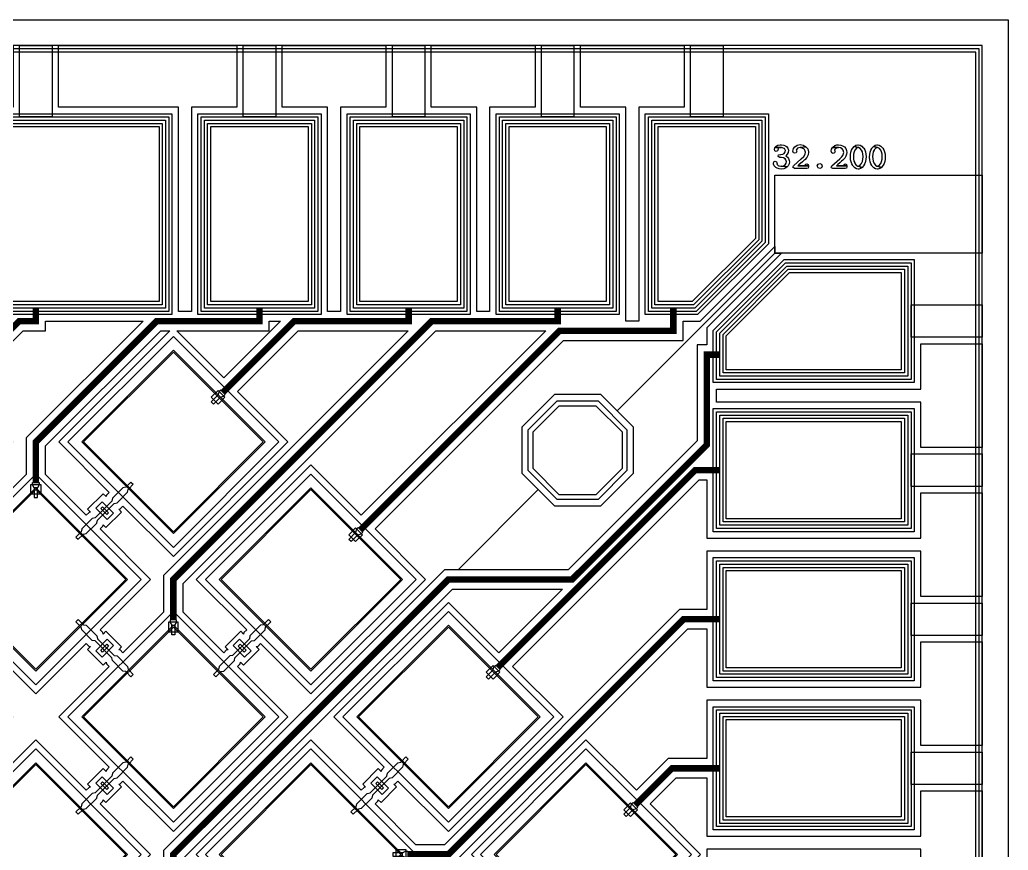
# Model space of a CAD drawing. Extents: x -87611 to 96139, y 77822 to 138139.
# Drawn here: x 7683 to 9208, y 124635 to 125916 of the extents above; entities that cross this region are included whole.
import ezdxf

# ---------------------------------------------------------------- set-up
doc = ezdxf.new("R2010")
doc.units = 0
doc.header["$MEASUREMENT"] = 0
doc.layers.get('0').update_dxf_attribs({"color": 6})
for name, color, linetype in [('L12D0 Etch', 190, 'Continuous'), ('L14D0 Au', 2, 'Continuous'), ('L15D0 PVIA', 7, 'Continuous'), ('L18D0 SU8', 7, 'Continuous'), ('L1D0 Plug', 200, 'Continuous'), ('L3D0 Base', 3, 'Continuous'), ('L4D0 Cntr', 1, 'Continuous'), ('L50D0 SiO2', 52, 'Continuous'), ('L7D0 DE', 42, 'Continuous'), ('L8D0 Wire', 5, 'Continuous'), ('L9D0 Cont', 30, 'Continuous')]:
    doc.layers.add(name, color=color, linetype=linetype)

# ---------------------------------------------------------------- blocks, each defined once
blk = doc.blocks.new('32PAD')
at = {"layer": 'L14D0 Au'}
blk.add_lwpolyline([(-80, 10), (-80, 290), (80, 290), (80, 10)], close=True, dxfattribs=at)
at = {"layer": 'L15D0 PVIA'}
blk.add_lwpolyline([(-75, 15), (-75, 285), (75, 285), (75, 15)], close=True, dxfattribs=at)
at = {"layer": 'L3D0 Base'}
for points in [[(-25, 300), (-25, 410), (25, 410), (25, 300)], [(-90, 0), (-90, 300), (90, 300), (90, 0)]]:
    blk.add_lwpolyline(points, close=True, dxfattribs=at)
at = {"layer": 'L4D0 Cntr'}
blk.add_lwpolyline([(-85, 5), (-85, 295), (85, 295), (85, 5)], close=True, dxfattribs=at)
at = {"layer": 'L8D0 Wire'}
blk.add_lwpolyline([(-95, -5), (-95, 305), (95, 305), (95, -5)], close=True, dxfattribs=at)
blk = doc.blocks.new('_32PADS')
at = {"layer": 'L14D0 Au'}
for points in [[(-195, 1060), (-195, 1340), (195, 1340), (195, 1060)], [(955, 1060), (955, 1340), (1115, 1340), (1115, 1160.533), (1014.467, 1060)], [(1060, 955), (1060, 1014.467), (1160.533, 1115), (1340, 1115), (1340, 955)]]:
    blk.add_lwpolyline(points, close=True, dxfattribs=at)
at = {"layer": 'L15D0 PVIA'}
for points in [[(-190, 1065), (-190, 1335), (190, 1335), (190, 1065)], [(960, 1065), (960, 1335), (1110, 1335), (1110, 1162.604), (1012.396, 1065)], [(1065, 960), (1065, 1012.396), (1162.604, 1110), (1335, 1110), (1335, 960)]]:
    blk.add_lwpolyline(points, close=True, dxfattribs=at)
at = {"layer": 'L3D0 Base'}
for points in [[(-25, 1350), (-25, 1460), (25, 1460), (25, 1350)], [(1010, 1350), (1010, 1460), (1060, 1460), (1060, 1350)], [(-205, 1050), (-205, 1350), (205, 1350), (205, 1050)], [(945, 1050), (945, 1350), (1125, 1350), (1125, 1156.391), (1018.609, 1050)], [(1050, 945), (1050, 1018.609), (1156.391, 1125), (1350, 1125), (1350, 945)], [(1350, 1010), (1350, 1060), (1460, 1060), (1460, 1010)]]:
    blk.add_lwpolyline(points, close=True, dxfattribs=at)
at = {"layer": 'L4D0 Cntr'}
for points in [[(-200, 1055), (-200, 1345), (200, 1345), (200, 1055)], [(950, 1055), (950, 1345), (1120, 1345), (1120, 1158.462), (1016.538, 1055)], [(1055, 950), (1055, 1016.538), (1158.462, 1120), (1345, 1120), (1345, 950)]]:
    blk.add_lwpolyline(points, close=True, dxfattribs=at)
at = {"layer": 'L8D0 Wire'}
for points in [[(-210, 1045), (-210, 1355), (210, 1355), (210, 1045)], [(940, 1045), (940, 1355), (1130, 1355), (1130, 1154.32), (1020.68, 1045)], [(1045, 940), (1045, 1020.68), (1154.32, 1130), (1355, 1130), (1355, 940)]]:
    blk.add_lwpolyline(points, close=True, dxfattribs=at)
for p in [(345, 1050), (575, 1050), (805, 1050)]:
    blk.add_blockref('32PAD', p)
at = {"rotation": 270}
for p in [(1050, 805), (1050, 575), (1050, 345)]:
    blk.add_blockref('32PAD', p, dxfattribs=at)
blk = doc.blocks.new('_PRBE_BTM')
at = {"layer": 'L1D0 Plug'}
blk.add_lwpolyline([(-25, -12.5), (-25, 12.5), (-11, 12.5), (-11, -12.5)], close=True, dxfattribs=at)
at = {"layer": 'L3D0 Base'}
for points in [[(-55, 2.5), (-45, 2.5), (-45, -2.5), (-55, -2.5)], [(-3.75, -5), (-8.75, -2.5), (-45, -2.5), (-45, 2.5), (-8.75, 2.5), (-3.75, 5), (0, 5), (0, -5)]]:
    blk.add_lwpolyline(points, close=True, dxfattribs=at)
at = {"layer": 'L9D0 Cont'}
blk.add_lwpolyline([(-20, -6.5), (-20, 6.5), (-16, 6.5), (-16, -6.5)], close=True, dxfattribs=at)
blk = doc.blocks.new('_32CONN_BTM')
at = {"layer": 'L1D0 Plug'}
blk.add_lwpolyline([(-7, -12.5), (-7, 12.5), (7, 12.5), (7, -12.5)], close=True, dxfattribs=at)
at = {"layer": 'L3D0 Base'}
for points in [[(-50, 2.5), (-60, 2.5), (-60, -2.5), (-50, -2.5)], [(-45, -5), (-48.75, -2.5), (-50, -2.5), (-50, 2.5), (-48.75, 2.5), (-45, 5), (-22, 5), (-18.25, 2.5), (18.25, 2.5), (22, 5), (45, 5), (48.75, 2.5), (50, 2.5), (50, -2.5), (48.75, -2.5), (45, -5), (22, -5), (18.25, -2.5), (-18.25, -2.5), (-22, -5)], [(50, 2.5), (60, 2.5), (60, -2.5), (50, -2.5)]]:
    blk.add_lwpolyline(points, close=True, dxfattribs=at)
at = {"layer": 'L9D0 Cont'}
blk.add_lwpolyline([(-2, -6.5), (-2, 6.5), (2, 6.5), (2, -6.5)], close=True, dxfattribs=at)
blk = doc.blocks.new('_32PRBE_TOP')
at = {"layer": 'L50D0 SiO2', "linetype": 'Continuous'}
blk.add_lwpolyline([(3.223, 7.5), (18.223, 7.5), (18.223, -7.5), (3.223, -7.5)], close=True, dxfattribs=at)
at = {"layer": 'L8D0 Wire'}
for points in [[(0, 5), (3.75, 5), (8.223, 2.5), (8.223, -2.5), (3.75, -5), (0, -5)], [(23.223, 2.5), (8.223, 2.5), (8.223, -2.5), (23.223, -2.5)]]:
    blk.add_lwpolyline(points, close=True, dxfattribs=at)
blk = doc.blocks.new('_32TRCE200')
at = {"layer": 'L14D0 Au'}
for points in [[(-930, 1050), (-930, 1365), (-1000, 1365), (-1000, 1460), (-840, 1460), (-840, 1365), (-910, 1365), (-910, 1050)], [(-289.9, 523.3), (-294.2, 527.5), (-296.5, 528), (-292, 532.5), (-316.1, 556.5), (-320.5, 552), (-321, 554.4), (-325.3, 558.6), (-247.5, 636.4), (-424.3, 813.2), (-502, 735.4), (-790, 1023.3), (-790, 1035), (-700, 1035), (-700, 1365), (-770, 1365), (-770, 1460), (-610, 1460), (-610, 1365), (-680, 1365), (-680, 1035), (-590, 1035), (-590, 993.1), (-227.1, 630.2), (-227.1, 586)], [(-134.3, 523.3), (-197.1, 586), (-197.1, 642.6), (-560, 1005.5), (-560, 1035), (-470, 1035), (-470, 1365), (-540, 1365), (-540, 1460), (-380, 1460), (-380, 1365), (-450, 1365), (-450, 1035), (-360, 1035), (-360, 975.2), (-311.1, 926.3), (-388.9, 848.5), (-212.1, 671.8), (-134.3, 749.5), (-130.1, 745.3), (-127.8, 744.8), (-132.2, 740.3), (-108.2, 716.3), (-103.7, 720.8), (-103.3, 718.4), (-99, 714.2), (-176.8, 636.4), (-99, 558.6), (-103.3, 554.4), (-103.7, 552), (-108.2, 556.5), (-132.2, 532.5), (-127.8, 528), (-130.1, 527.5)], [(-289.9, 947.5), (-330, 987.6), (-330, 1035), (-240, 1035), (-240, 1365), (-310, 1365), (-310, 1460), (-35, 1460), (-35, 1365), (-220, 1365), (-220, 1035), (-46.9, 1035), (-120.9, 961), (-126.2, 966.3), (-139.7, 952.8), (-212.1, 1025.3)], [(220, 1050), (220, 1365), (35, 1365), (35, 1460), (310, 1460), (310, 1365), (240, 1365), (240, 1050)], [(450, 1050), (450, 1365), (380, 1365), (380, 1460), (540, 1460), (540, 1365), (470, 1365), (470, 1050)], [(680, 1050), (680, 1365), (610, 1365), (610, 1460), (770, 1460), (770, 1365), (700, 1365), (700, 1050)], [(910, 1035), (910, 1365), (840, 1365), (840, 1460), (1000, 1460), (1000, 1365), (930, 1365), (930, 1035)], [(-651.4, 651.4), (-774.9, 774.9), (-749.7, 800.1), (-749.7, 871.3), (-800.1, 921.7), (-871.3, 921.7), (-896.5, 896.5), (-1140, 1140), (-1140, 1150.2), (-1024.8, 1035), (-998.3, 1035), (-998.3, 1020), (-850.3, 1020), (-651.4, 821.1)], [(0, 0), (-197.1, 197.1), (-161.8, 197.1), (0, 35.4), (176.8, 212.1), (99, 289.9), (103.3, 294.2), (103.7, 296.5), (108.2, 292), (132.2, 316.1), (127.8, 320.5), (130.1, 321), (134.3, 325.3), (212.1, 247.5), (388.9, 424.3), (311.1, 502), (315.4, 506.3), (315.9, 508.6), (320.3, 504.2), (344.4, 528.2), (339.9, 532.7), (342.2, 533.1), (346.5, 537.4), (424.3, 459.6), (601, 636.4), (523.3, 714.2), (814.1, 1005), (998.3, 1005), (998.3, 1035), (1024.8, 1035), (1140, 1150.2), (1140, 1140), (896.5, 896.5), (871.3, 921.7), (800.1, 921.7), (749.7, 871.3), (749.7, 800.1), (774.9, 774.9), (651.4, 651.4), (630.2, 651.4), (197.1, 218.3), (197.1, 197.1)], [(-77.8, 735.4), (-82, 739.7), (-84.4, 740.1), (-79.9, 744.6), (-103.9, 768.6), (-108.4, 764.2), (-108.9, 766.5), (-113.1, 770.7), (-35.4, 848.5), (-107.8, 921), (-94.4, 934.4), (-99.7, 939.7), (-19.4, 1020), (15, 1020), (15, 1035), (165.3, 1035), (-15, 854.7), (-15, 798.2)], [(289.9, 947.5), (217.4, 1020), (360, 1020), (360, 1035), (377.4, 1035)], [(77.8, 735.4), (15, 798.2), (15, 842.3), (192.7, 1020), (206.8, 1020), (35.4, 848.5), (113.1, 770.7), (108.9, 766.5), (108.4, 764.2), (103.9, 768.6), (79.9, 744.6), (84.4, 740.1), (82, 739.7)], [(134.3, 523.3), (130.1, 527.5), (127.8, 528), (132.2, 532.5), (108.2, 556.5), (103.7, 552), (103.3, 554.4), (99, 558.6), (176.8, 636.4), (99, 714.2), (103.3, 718.4), (103.7, 720.8), (108.2, 716.3), (132.2, 740.3), (127.8, 744.8), (130.1, 745.3), (134.3, 749.5), (212.1, 671.8), (388.9, 848.5), (311.1, 926.3), (404.8, 1020), (574.5, 1020), (197.1, 642.6), (197.1, 586)], [(289.9, 523.3), (227.1, 586), (227.1, 630.2), (616.9, 1020), (786.7, 1020), (502, 735.4), (424.3, 813.2), (247.5, 636.4), (325.3, 558.6), (321, 554.4), (320.5, 552), (316.1, 556.5), (292, 532.5), (296.5, 528), (294.2, 527.5)], [(-205.9, 227.1), (-621.4, 642.6), (-621.4, 812.3), (-523.3, 714.2), (-601, 636.4), (-424.3, 459.6), (-346.5, 537.4), (-342.2, 533.1), (-339.9, 532.7), (-344.4, 528.2), (-320.3, 504.2), (-315.9, 508.6), (-315.4, 506.3), (-311.1, 502), (-388.9, 424.3), (-212.1, 247.5), (-35.4, 424.3), (-113.1, 502), (-108.9, 506.3), (-108.4, 508.6), (-103.9, 504.2), (-79.9, 528.2), (-84.4, 532.7), (-82, 533.1), (-77.8, 537.4), (0, 459.6), (77.8, 537.4), (82, 533.1), (84.4, 532.7), (79.9, 528.2), (103.9, 504.2), (108.4, 508.6), (108.9, 506.3), (113.1, 502), (35.4, 424.3), (113.1, 346.5), (108.9, 342.2), (108.4, 339.9), (103.9, 344.4), (79.9, 320.3), (84.4, 315.9), (82, 315.4), (77.8, 311.1), (0, 388.9), (-161.8, 227.1)]]:
    blk.add_lwpolyline(points, close=True, dxfattribs=at)
at = {"layer": 'L3D0 Base', "const_width": 10}
blk.add_lwpolyline([(0, 1055), (0, 1035), (-25.7, 1035), (-109.6, 951.1)], dxfattribs=at)
at = {"layer": 'L8D0 Wire', "const_width": 10}
for points in [[(-149.6, 212.1), (-212.1, 212.1), (-636.4, 636.4), (-636.4, 827.3), (-844.1, 1035), (-983.3, 1035), (-983.3, 1055)], [(-500.8, 712.9), (-805, 1017.1), (-805, 1055)], [(-212.1, 573.9), (-212.1, 636.4), (-575, 999.3), (-575, 1055)], [(-288.7, 925.1), (-345, 981.4), (-345, 1055)], [(345, 1055), (345, 1035), (186.5, 1035), (0, 848.5), (0, 786)], [(212.1, 573.9), (212.1, 636.4), (610.7, 1035), (805, 1035), (805, 1055)], [(288.7, 925.1), (398.6, 1035), (575, 1035), (575, 1055)], [(500.8, 712.9), (807.9, 1020), (983.3, 1020), (983.3, 1055)]]:
    blk.add_lwpolyline(points, dxfattribs=at)
at = {"linetype": 'Continuous'}
for name, p, rotation in [('_PRBE_BTM', (-109.6, 951.1), 45), ('_32PRBE_TOP', (-288.7, 925.1), 315), ('_32PRBE_TOP', (0, 786), 270), ('_32PRBE_TOP', (-500.8, 712.9), 315), ('_32PRBE_TOP', (-212.1, 573.9), 270)]:
    blk.add_blockref(name, p, dxfattribs=dict(at, rotation=rotation))
at = {"linetype": 'Continuous', "xscale": -1}
for p, rotation in [((288.7, 925.1), 45), ((500.8, 712.9), 45), ((212.1, 573.9), 90)]:
    blk.add_blockref('_32PRBE_TOP', p, dxfattribs=dict(at, rotation=rotation))
at = {"rotation": 315}
for p in [(-106.1, 742.5), (-318.2, 530.3), (106.1, 530.3)]:
    blk.add_blockref('_32CONN_BTM', p, dxfattribs=at)
at = {"xscale": -1, "rotation": 45}
for p in [(106.1, 742.5), (-106.1, 530.3), (318.2, 530.3), (106.1, 318.2)]:
    blk.add_blockref('_32CONN_BTM', p, dxfattribs=at)
at = {"linetype": 'Continuous'}
blk.add_blockref('_32PRBE_TOP', (-149.6, 212.1), dxfattribs=at)
blk = doc.blocks.new('_SU8_POST')
at = {"layer": 'L18D0 SU8'}
blk.add_lwpolyline([(-28.5, -68.5), (-68.5, -28.5), (-68.5, 28.5), (-28.5, 68.5), (28.5, 68.5), (68.5, 28.5), (68.5, -28.5), (28.5, -68.5)], close=True, dxfattribs=at)
at = {"layer": 'L3D0 Base'}
blk.add_lwpolyline([(-31.5, -76), (-76, -31.5), (-76, 31.5), (-31.5, 76), (31.5, 76), (76, 31.5), (76, -31.5), (31.5, -76)], close=True, dxfattribs=at)
blk = doc.blocks.new('PIX200')
at = {"layer": 'L3D0 Base'}
blk.add_lwpolyline([(-100, -100), (-100, 100), (100, 100), (100, -100)], close=True, dxfattribs=at)
at = {"layer": 'L4D0 Cntr'}
blk.add_lwpolyline([(-98, -98), (-98, 98), (98, 98), (98, -98)], close=True, dxfattribs=at)
at = {"layer": 'L7D0 DE'}
blk.add_lwpolyline([(-115, -115), (-115, 115), (115, 115), (115, -115)], close=True, dxfattribs=at)
blk = doc.blocks.new('$32_200')
at = {"layer": 'L12D0 Etch'}
blk.add_lwpolyline([(0, 0), (0, 2950), (50, 2950), (50, 50), (2950, 50), (2950, 2950), (0, 2950), (0, 3000), (3000, 3000), (3000, 0)], close=True, dxfattribs=at)
at = {"layer": 'L14D0 Au'}
blk.add_lwpolyline([(2640, 2640), (2640, 2760), (2960, 2760), (2960, 2640)], close=True, dxfattribs=at)
at = {"layer": 'L3D0 Base'}
for points in [[(0, 0), (0, 2960), (40, 2960), (40, 40), (2960, 40), (2960, 2960), (0, 2960), (0, 3000), (3000, 3000), (3000, 0)], [(2659.055, 2772.956), (2650.215, 2773.988), (2653.442, 2774.633), (2655.7, 2776.118), (2657.507, 2778.892), (2657.829, 2780.699), (2656.991, 2783.796), (2655.7, 2785.409), (2653.119, 2786.958), (2650.022, 2787.474), (2647.505, 2787.474), (2644.989, 2788.765), (2644.859, 2789.733), (2645.763, 2791.604), (2648.796, 2792.12), (2649.247, 2792.12), (2652.474, 2792.701), (2654.087, 2793.733), (2655.894, 2796.379), (2656.216, 2798.444), (2654.797, 2801.219), (2654.539, 2801.477), (2651.635, 2802.574), (2650.215, 2802.638), (2640.02, 2802.896), (2642.149, 2805.09), (2644.73, 2806.316), (2648.021, 2806.961), (2650.151, 2807.09), (2653.571, 2806.703), (2656.474, 2805.542), (2657.894, 2804.509), (2660.088, 2801.928), (2660.927, 2798.896), (2660.927, 2798.508), (2660.41, 2795.218), (2659.055, 2792.378), (2656.732, 2789.991), (2659.378, 2787.991), (2660.927, 2786.119), (2662.217, 2783.022), (2662.475, 2780.699), (2661.959, 2777.537), (2660.475, 2774.633)], [(2670.617, 2793.904), (2668.783, 2794.571), (2667.783, 2797.072), (2668.783, 2801.241), (2670.951, 2804.076), (2674.453, 2806.41), (2678.955, 2807.244), (2683.457, 2806.577), (2687.292, 2804.576), (2687.959, 2803.909), (2678.788, 2802.742), (2675.12, 2801.575), (2672.785, 2798.907), (2673.619, 2796.906), (2672.618, 2794.738)], [(2729.648, 2770.246), (2727.131, 2771.536), (2726.938, 2772.504), (2727.906, 2774.375), (2740.037, 2785.151), (2742.94, 2787.926), (2744.941, 2790.701), (2746.038, 2793.411), (2746.296, 2795.347), (2745.586, 2798.637), (2743.844, 2800.767), (2741.069, 2802.186), (2737.907, 2802.638), (2729.132, 2802.961), (2730.1, 2804.058), (2732.681, 2805.864), (2735.713, 2806.897), (2738.165, 2807.09), (2741.585, 2806.703), (2744.554, 2805.671), (2747.199, 2803.929), (2747.199, 2803.864), (2749.329, 2801.412), (2750.555, 2798.444), (2750.877, 2795.347), (2750.555, 2792.378), (2749.458, 2789.475), (2747.715, 2786.635), (2745.263, 2783.861), (2744.812, 2783.409), (2742.876, 2781.731), (2739.972, 2779.15), (2736.875, 2776.505), (2734.875, 2774.698), (2750.877, 2774.569), (2750.877, 2773.085), (2750.361, 2770.826), (2748.296, 2770.246)], [(2774.688, 2772.181), (2768.558, 2773.988), (2771.074, 2774.892), (2773.333, 2777.408), (2773.849, 2778.376), (2775.01, 2781.344), (2775.72, 2784.635), (2775.978, 2788.249), (2775.978, 2788.958), (2775.72, 2792.701), (2775.01, 2795.992), (2773.784, 2798.767), (2771.526, 2801.541), (2768.88, 2802.638), (2768.558, 2802.638), (2762.428, 2804.509), (2765.009, 2806.252), (2767.783, 2807.026), (2768.558, 2807.09), (2771.397, 2806.574), (2774.042, 2805.09), (2776.43, 2802.509), (2777.011, 2801.735), (2778.559, 2799.025), (2779.656, 2795.992), (2780.302, 2792.636), (2780.624, 2788.958), (2780.624, 2788.313), (2780.431, 2784.635), (2779.785, 2781.215), (2778.753, 2778.118), (2777.269, 2775.343), (2777.011, 2774.956)], [(2804.306, 2772.181), (2798.176, 2773.988), (2800.692, 2774.892), (2802.951, 2777.408), (2803.467, 2778.376), (2804.628, 2781.344), (2805.338, 2784.635), (2805.596, 2788.249), (2805.596, 2788.958), (2805.338, 2792.701), (2804.628, 2795.992), (2803.402, 2798.767), (2801.144, 2801.541), (2798.498, 2802.638), (2798.176, 2802.638), (2792.045, 2804.509), (2794.627, 2806.252), (2797.401, 2807.026), (2798.176, 2807.09), (2801.015, 2806.574), (2803.66, 2805.09), (2806.048, 2802.509), (2806.629, 2801.735), (2808.177, 2799.025), (2809.274, 2795.992), (2809.984, 2792.636), (2810.242, 2788.958), (2810.242, 2788.313), (2810.048, 2784.635), (2809.403, 2781.215), (2808.371, 2778.118), (2806.887, 2775.343), (2806.629, 2774.956)], [(2642.149, 2796.637), (2640.149, 2797.476), (2639.246, 2799.863), (2640.02, 2802.896), (2650.215, 2802.638), (2646.602, 2802.186), (2644.666, 2801.219), (2644.989, 2799.734), (2644.15, 2797.541)], [(2670.451, 2770.226), (2667.783, 2772.56), (2668.783, 2774.394), (2680.789, 2785.233), (2684.624, 2789.068), (2686.625, 2792.737), (2687.126, 2795.405), (2685.792, 2799.574), (2684.624, 2800.908), (2680.789, 2802.575), (2678.788, 2802.742), (2687.959, 2803.909), (2690.627, 2800.574), (2691.628, 2796.072), (2691.628, 2795.405), (2691.128, 2791.403), (2689.127, 2787.568), (2685.958, 2783.899), (2685.625, 2783.566), (2682.79, 2780.898), (2676.787, 2775.895), (2675.62, 2774.728), (2691.628, 2774.561), (2691.628, 2773.227), (2691.128, 2770.893), (2689.127, 2770.226)], [(2729.841, 2793.733), (2727.906, 2794.508), (2726.938, 2796.96), (2727.519, 2800.122), (2729.132, 2802.961), (2737.907, 2802.638), (2734.81, 2801.864), (2734.294, 2801.606), (2732.164, 2799.089), (2732.035, 2798.767), (2732.745, 2796.766), (2731.842, 2794.572)], [(2768.558, 2769.6), (2765.718, 2770.117), (2763.073, 2771.601), (2760.685, 2774.182), (2760.169, 2774.956), (2758.621, 2777.666), (2757.459, 2780.699), (2756.749, 2784.054), (2756.491, 2787.668), (2756.491, 2788.378), (2756.685, 2792.056), (2757.33, 2795.411), (2758.362, 2798.508), (2759.847, 2801.283), (2760.105, 2801.67), (2762.428, 2804.509), (2768.558, 2802.638), (2765.912, 2801.799), (2763.589, 2799.218), (2763.331, 2798.767), (2762.105, 2795.992), (2761.331, 2792.701), (2761.073, 2788.958), (2761.331, 2785.28), (2761.976, 2781.925), (2763.073, 2778.957), (2763.331, 2778.376), (2765.396, 2775.408), (2767.848, 2774.053), (2768.558, 2773.988), (2774.688, 2772.181), (2772.107, 2770.375), (2769.332, 2769.6)], [(2798.176, 2769.6), (2795.336, 2770.117), (2792.691, 2771.601), (2790.303, 2774.182), (2789.787, 2774.956), (2788.238, 2777.666), (2787.077, 2780.699), (2786.367, 2784.054), (2786.109, 2787.668), (2786.109, 2788.378), (2786.303, 2792.056), (2786.948, 2795.411), (2787.98, 2798.508), (2789.464, 2801.283), (2789.723, 2801.67), (2792.045, 2804.509), (2798.176, 2802.638), (2795.53, 2801.799), (2793.207, 2799.218), (2792.949, 2798.767), (2791.723, 2795.992), (2790.949, 2792.701), (2790.69, 2788.958), (2790.949, 2785.28), (2791.594, 2781.925), (2792.691, 2778.957), (2792.949, 2778.376), (2795.014, 2775.408), (2797.466, 2774.053), (2798.176, 2773.988), (2804.306, 2772.181), (2801.725, 2770.375), (2798.95, 2769.6)], [(2650.215, 2769.6), (2646.666, 2769.858), (2643.633, 2770.762), (2641.246, 2772.052), (2638.858, 2774.44), (2637.762, 2777.344), (2637.632, 2778.505), (2638.536, 2780.893), (2640.536, 2781.731), (2642.601, 2780.828), (2643.44, 2778.699), (2642.859, 2776.892), (2645.311, 2774.892), (2646.021, 2774.698), (2649.247, 2774.053), (2650.215, 2773.988), (2659.055, 2772.956), (2656.539, 2771.084), (2653.571, 2769.923)], [(2691.628, 2774.561), (2675.62, 2774.728), (2687.126, 2774.728), (2687.459, 2776.896), (2689.46, 2777.396), (2691.294, 2776.729)], [(2709.322, 2770.246), (2706.676, 2771.407), (2705.45, 2774.311), (2706.612, 2777.15), (2709.386, 2778.376), (2712.097, 2777.215), (2713.194, 2774.246), (2712.161, 2771.472)], [(2750.877, 2774.569), (2734.81, 2774.698), (2746.296, 2774.698), (2746.748, 2776.763), (2748.619, 2777.408), (2750.555, 2776.698)]]:
    blk.add_lwpolyline(points, close=True, dxfattribs=at)
at = {"layer": 'L4D0 Cntr'}
blk.add_lwpolyline([(0, 0), (0, 2955), (45, 2955), (45, 45), (2955, 45), (2955, 2955), (0, 2955), (0, 3000), (3000, 3000), (3000, 0)], close=True, dxfattribs=at)
at = {"layer": 'L7D0 DE'}
blk.add_lwpolyline([(0, 0), (0, 2960), (40, 2960), (40, 40), (2960, 40), (2960, 2960), (0, 2960), (0, 3000), (3000, 3000), (3000, 0)], close=True, dxfattribs=at)
for name in ['_32PADS', '_32TRCE200']:
    blk.add_blockref(name, (1500, 1500))
for name, p, rotation in [('_32TRCE200', (1500, 1500), 90), ('_32TRCE200', (1500, 1500), 270), ('PIX200', (1712.132, 2348.528), 45), ('_SU8_POST', (2335.698, 2335.698), 315), ('PIX200', (1500, 2136.396), 45), ('PIX200', (1924.264, 2136.396), 45), ('PIX200', (1712.132, 1924.264), 45), ('PIX200', (2136.396, 1924.264), 45), ('PIX200', (1500, 1712.132), 45), ('PIX200', (1924.264, 1712.132), 45), ('PIX200', (2348.528, 1712.132), 45)]:
    blk.add_blockref(name, p, dxfattribs=dict(rotation=rotation))

msp = doc.modelspace()

# ---------------------------------------------------------------- block references
msp.add_blockref('$32_200', (6208.2, 122916.4))

doc.saveas('drawing.dxf')
